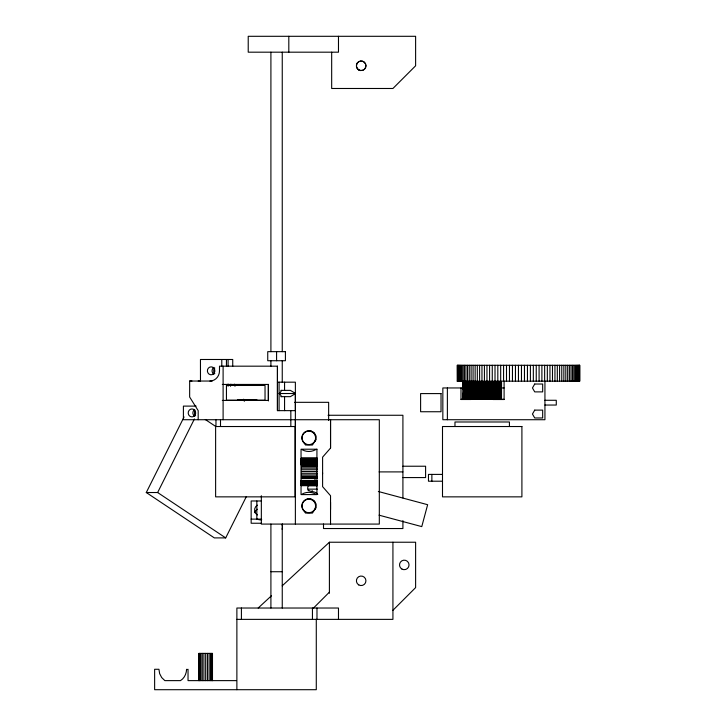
<?xml version="1.0" encoding="UTF-8"?>
<svg xmlns="http://www.w3.org/2000/svg" width="726" height="726" viewBox="0 0 726 726"><rect width="100%" height="100%" fill="white"/><g stroke="black" fill="none" stroke-linecap="round" stroke-linejoin="round"><path stroke-width="1.09" d="M191.954 381.023L189.667 381.023L189.649 397.022L198.18 410.644L198.18 419.719M215.967 426.525L215.967 419.719M220.504 426.525L220.504 419.719M221.784 366.176L221.784 359.488M223.109 366.176L223.109 419.719M226.439 366.176L226.439 359.488M277.441 382.175L295.373 382.175L295.373 410.644L277.441 410.644L277.441 366.176L219.497 366.176L219.497 370.832A10.209 9.592 90 0 1 209.905 381.041M279.083 410.644L279.083 382.175M284.565 390.37L284.565 382.175M290.836 426.525L290.836 410.644M295.373 419.719L295.373 426.525L215.622 426.525L215.622 496.856L295.028 496.856L295.028 426.525M322.598 473.715L322.598 472.844M330.539 509.561L330.539 502.301M330.539 448.078L330.539 419.719L330.539 448.078L322.598 457.153L322.598 486.647L330.539 495.722L330.539 524.081M500.677 381.168L500.677 365.287M503.572 381.168L503.572 365.287M506.503 381.168L506.503 365.287M509.47 381.168L509.47 365.287M512.456 381.168L512.456 365.287M515.451 381.168L515.451 365.287M518.455 381.168L518.455 365.287M521.468 381.168L521.468 365.287M524.462 381.168L524.462 365.287M527.448 381.168L527.448 365.287M530.407 381.168L530.407 365.287M533.338 381.168L533.338 365.287M536.242 381.168L536.242 365.287M186.591 669.735L188.034 669.281L188.034 680.625L236.304 680.625M463.025 388.101L462.97 394.654M230.487 386.259L230.895 384.181M315.175 441.444A7.151 7.151 0 0 0 308.986 430.727A7.151 7.151 0 0 0 302.796 441.444L305.537 445.02L312.434 445.02L315.892 439.72M315.892 504.08C314.803 499.688 309.294 497.41 305.41 499.742A7.142 7.142 0 0 0 302.796 509.507L305.537 513.082L312.434 513.082L315.892 507.783M246.35 496.593L225.695 537.902L214.351 537.902L146.289 492.527L184.068 416.96M146.289 492.527L157.633 492.527L194.405 418.975M281.615 390.37L279.637 393.519L281.615 396.659M313.523 608.025L329.404 592.144M392.929 610.294L415.617 587.606L415.617 542.231L329.404 542.231L282.196 585.837M258.184 608.025L271.433 595.783M295.373 393.692L290.364 396.659L280.871 396.659M317.298 485.748L308.223 485.748C305.21 493.925 314.812 489.351 317.743 494.497M308.223 490.613L308.677 490.594M457.199 381.168L579.711 381.168L579.711 365.287L457.199 365.287L457.271 381.168M198.189 381.041L212.183 381.041M462.97 382.284L501.539 382.284L501.539 399.3M222.319 384.444L268.366 384.444L268.366 400.434L222.319 400.434M237.629 385.007L256.886 385.007M226.467 385.461L265.035 385.461L265.035 400.207L226.467 400.207M463.878 387.956L442.842 387.956L442.842 419.719L544.936 419.719L544.936 381.15M501.212 387.956L504.098 387.956M280.871 390.37L290.364 390.37L295.373 393.338L295.373 524.081M278.947 393.519L295.373 393.519M460.992 399.3L504.098 399.3M470.938 399.5L460.992 399.5L460.992 387.956M493.045 399.518L504.098 399.518L504.098 381.15M237.629 399.754L256.886 399.754M544.936 400.28L556.279 400.28L556.279 405.044L544.936 405.044M294.611 402.322L328.642 402.322L328.642 420.472M196.102 406.106L183.406 406.106L183.406 419.719L379.317 419.719L379.317 524.081L261.342 524.081L261.342 495.722M328.043 415.263L402.912 415.263L402.912 497.954M317.153 458.251L301.272 458.206L317.153 458.17L317.153 465.094M301.272 458.46L317.153 458.46M301.272 458.65L317.153 458.65M301.272 458.896L317.153 458.896M301.272 459.141L317.153 459.141M317.153 459.395L301.272 459.395L317.153 459.549M301.272 459.594L317.153 459.649M301.272 459.812L317.153 459.812M301.272 459.876L317.153 459.876M301.272 460.13L317.153 460.13M301.272 460.348L317.153 460.348M301.272 460.593L317.153 460.593M301.272 460.838L317.153 460.838M301.272 461.101L317.153 461.101M301.272 461.418L317.153 461.418M301.272 461.709L317.153 461.709M301.272 461.936L317.153 461.917M301.272 462.099L317.153 461.972M301.272 462.29L317.153 462.29M301.272 462.526L317.153 462.526M301.272 462.761L317.153 462.761M301.272 462.943L317.153 462.943M301.272 463.143L317.153 463.143M301.272 463.37L317.153 463.37M301.272 463.605L317.153 463.605M301.272 463.932L317.153 463.932M301.272 464.259L317.153 464.259M301.272 464.567L317.153 464.567M300.818 464.713L317.362 464.713M301.272 464.849L317.298 464.939M301.417 465.62L317.298 465.62M402.912 466.228L425.599 466.228L425.599 477.572L402.912 477.572M301.417 466.7L317.298 466.7M301.417 468.116L317.298 468.116M301.417 469.749L317.298 469.749M301.417 471.519L317.298 471.519M379.09 471.9L402.912 471.9M301.417 473.279L317.298 473.279M442.08 474.405L428.467 474.405L428.467 481.211L442.08 481.211M301.417 474.922L317.298 474.922M301.417 476.329L317.298 476.329M301.417 477.409L317.298 477.409M301.417 478.089L317.298 478.089M301.417 478.325L317.298 478.325M301.272 480.43L314.884 480.43M300.818 480.594L315.157 480.594M301.272 480.857L314.884 480.857M301.272 481.039L317.153 481.039M301.272 481.274L317.298 481.211M301.272 481.51L317.153 481.51M301.272 481.71L317.153 481.71M301.272 481.882L317.153 481.828M301.272 481.964L317.153 482.091M301.272 482.382L317.153 482.382M301.272 482.699L317.153 482.699M301.272 482.962L317.153 482.962M301.272 483.207L317.153 483.207M301.272 483.452L317.153 483.452M301.272 483.67L317.153 483.67M301.272 483.924L317.153 483.988M301.272 484.124L317.153 484.206M301.272 484.26L317.153 484.26M301.272 484.405L317.153 484.369M301.272 484.659L317.153 484.659M301.272 484.904L317.153 484.904M301.272 485.149L317.153 485.149M301.272 485.34L317.153 485.395M301.045 485.512L317.153 485.549M301.272 485.63L309.212 485.594M308.223 489.152L317.298 489.152M261.369 500.976L251.16 500.976L251.16 523.246L261.369 523.246M251.16 519.126L261.369 519.126M281.924 524.916L282.468 524.916M281.924 529.027L282.468 529.027L282.468 524.208M270.907 571.725L282.251 571.725M236.876 619.369L392.929 619.369L392.929 542.231M189.667 381.023L200.485 381.041L200.458 359.488L232.737 359.488L232.737 366.294M378.337 491.493L427.641 504.706L421.77 526.613L379.036 515.17M310.9 430.99L314.04 432.814L315.892 436.017M205.313 419.528L215.577 426.362M157.633 492.527L225.695 537.902M243.691 399.2L244.344 401.278M234.58 384.181L234.988 386.259M186.573 669.281C186.5 673.728 184.34 678.265 180.484 680.625L164.847 680.625L161.68 677.549L159.638 673.637L158.94 669.281L154.629 669.281L154.629 689.7L316.282 689.7L316.282 619.369M579.638 365.287L579.638 381.168M579.421 365.287L579.421 381.168M579.049 365.287L579.049 381.168M578.54 365.287L578.54 381.168M577.878 365.287L577.878 381.168M577.079 365.287L577.079 381.168M576.135 365.287L576.135 381.168M575.046 365.287L575.046 381.168M573.83 365.287L573.83 381.168M572.478 365.287L572.478 381.168M570.999 365.287L570.999 381.168M569.393 365.287L569.393 381.168M567.659 365.287L567.659 381.168M565.808 365.287L565.808 381.168M563.848 365.287L563.848 381.168M561.77 365.287L561.77 381.168M559.592 365.287L559.592 381.168M557.314 365.287L557.314 381.168M554.945 365.287L554.945 381.168M552.486 365.287L552.486 381.168M549.954 365.287L549.954 381.168M547.331 365.287L547.331 381.168M544.645 365.287L544.645 381.168M541.895 365.287L541.895 381.168M539.091 365.287L539.091 381.168M509.425 426.525L509.425 421.988L454.975 421.988L454.975 426.525M501.448 382.284L501.448 399.3M501.33 382.284L501.33 399.3M501.167 382.284L501.167 399.3M500.967 382.284L500.967 399.3M500.713 382.284L500.713 399.3M500.414 382.284L500.414 399.3M500.078 382.284L500.078 399.3M499.688 382.284L499.688 399.3M499.261 382.284L499.261 399.3M498.798 382.284L498.798 399.3M498.29 382.284L498.29 399.3M497.818 365.287L497.818 381.168M497.746 382.284L497.746 399.3M497.165 382.284L497.165 399.3M496.548 382.284L496.548 399.3M495.894 382.284L495.894 399.3M495.205 382.284L495.205 399.3M495.014 365.287L495.014 381.168M494.488 382.284L494.488 399.3M493.744 382.284L493.744 399.3M492.972 382.284L492.972 399.3M492.264 365.287L492.264 381.168M492.174 382.284L492.174 399.3M491.348 382.284L491.348 399.3M490.504 382.284L490.504 399.3M489.578 365.287L489.578 381.168M489.633 382.284L489.633 399.3M488.752 382.284L488.752 399.3M487.854 382.284L487.854 399.3M486.964 365.287L486.964 381.168M486.946 382.284L486.946 399.3M486.021 382.284L486.021 399.3M485.086 382.284L485.086 399.3M484.423 365.287L484.423 381.168M484.151 382.284L484.151 399.3M483.207 382.284L483.207 399.3M482.255 382.284L482.255 399.3M481.964 365.287L481.964 381.168M481.311 382.284L481.311 399.3M480.367 382.284L480.367 399.3M479.596 365.287L479.596 381.168M479.423 382.284L479.423 399.3M478.498 382.284L478.498 399.3M477.572 382.284L477.572 399.3M477.318 365.287L477.318 381.168M476.655 382.284L476.655 399.3M475.757 382.284L475.757 399.3M475.14 365.287L475.14 381.168M474.877 382.284L474.877 399.3M474.014 382.284L474.014 399.3M473.071 365.287L473.071 381.168M473.17 382.284L473.17 399.3M472.345 382.284L472.345 399.3M471.546 382.284L471.546 399.3M471.101 365.287L471.101 381.168M470.766 382.284L470.766 399.3M470.021 382.284L470.021 399.3M469.305 382.284L469.305 399.3M469.259 365.287L469.259 381.168M468.624 382.284L468.624 399.3M467.971 382.284L467.971 399.3M467.526 365.287L467.526 381.168M467.353 382.284L467.353 399.3M466.764 382.284L466.764 399.3M466.219 382.284L466.219 399.3M465.92 365.287L465.92 381.168M465.72 382.284L465.72 399.3M465.248 382.284L465.248 399.3M464.822 382.284L464.822 399.3M464.431 365.287L464.431 381.168M464.44 382.284L464.44 399.3M464.105 382.284L464.105 399.3M463.805 382.284L463.805 399.3M463.551 382.284L463.551 399.3M463.342 382.284L463.342 399.3M463.079 365.287L463.079 381.168M463.179 382.284L463.179 389.472M463.179 393.02L463.179 399.3M463.07 382.284L463.07 388.492M463.07 394L462.97 399.3M461.863 365.287L461.863 381.168M460.783 365.287L460.783 381.168M459.839 365.287L459.839 381.168M459.041 365.287L459.041 381.168M458.378 365.287L458.378 381.168M457.861 365.287L457.861 381.168M457.498 365.287L457.498 381.168M447.379 387.956L447.379 419.719M431.87 474.405L431.87 481.211M402.912 520.615L402.912 528.537L323.506 528.537L323.506 524.009M338.479 36.3L338.479 52.181L248.219 52.181L248.219 36.3L415.617 36.3L415.617 65.794L392.929 88.481L331.673 88.481L331.673 52.181M338.479 619.369L338.479 608.025L236.876 608.025L236.876 689.7M329.404 542.231L329.404 593.278M317.153 480.657L317.153 485.594M316.981 608.025L316.981 619.369M315.03 477.808L315.03 481.211M312.443 608.025L312.443 619.369M312.216 490.604L312.216 491.166M288.812 36.3L288.812 52.181M284.565 396.659L284.565 410.644M282.251 52.181L282.251 351.656M282.251 360.731L282.251 382.284M282.251 524.081L282.251 608.025M277.441 366.176L277.441 410.644M276.579 351.656L276.579 360.731M270.907 52.181L270.907 351.656M270.907 360.731L270.907 366.403M270.907 524.081L270.907 608.025M268.366 384.381L268.366 400.943M256.832 500.976L256.832 519.126M241.413 608.025L241.413 619.369M228.082 359.488L228.082 366.176M228.082 384.027L228.082 386.259M226.439 384.444L226.439 400.434M212.482 680.625L212.482 653.4L198.87 653.4L198.87 680.625M212.246 653.4L212.246 680.625M211.565 653.4L211.565 680.625M210.486 653.4L210.486 680.625M209.079 653.4L209.079 680.625M207.436 653.4L207.436 680.625M205.676 653.4L205.676 680.625M203.915 653.4L203.915 680.625M202.273 653.4L202.273 680.625M200.866 653.4L200.866 680.625M199.777 653.4L199.777 680.625M199.096 653.4L199.096 680.625M257.403 514.97A5.672 5.672 0 0 1 257.403 505.142M214.787 373.636A3.966 3.73 -90 0 1 214.787 368.018M195.593 415.717A3.966 3.73 -90 0 1 195.004 410.925M194.722 416.352A3.966 3.73 -90 0 1 194.722 409.473M213.907 374.262A3.966 3.73 -90 0 1 213.907 367.392M307.134 499.025A7.142 7.142 0 0 1 315.175 509.507M261.705 519.644A5.672 5.672 0 0 1 257.403 519.081M254.753 512.701A5.672 5.672 0 0 1 257.403 509.253M302.043 494.143A13.612 13.612 0 0 1 315.656 494.143M315.656 449.657A13.612 13.612 0 0 1 302.043 449.657M534.726 384.027L532.457 387.956L534.726 391.886L542.667 391.886L542.667 384.027L534.726 384.027M534.726 410.117L532.457 414.047L534.726 417.976L542.667 417.976L542.667 410.117L534.726 410.117M285.418 351.656L267.74 351.656L267.74 360.731L285.418 360.731L285.418 351.656M441.027 393.592L420.608 393.592L420.608 411.742L441.027 411.742L441.027 393.592M521.903 426.525L442.497 426.525L442.497 496.856L521.903 496.856L521.903 426.525M316.926 449.212L301.045 449.212L301.045 494.587L316.926 494.587L316.926 449.212M195.167 414.9A3.966 3.73 -90 0 0 191.936 408.947A3.966 3.73 -90 0 0 188.706 414.9A3.966 3.73 -90 0 0 195.167 414.9M214.351 372.81A3.966 3.73 -90 0 0 211.121 366.857A3.966 3.73 -90 0 0 207.89 372.81A3.966 3.73 -90 0 0 214.351 372.81M305.446 511.83A6.806 6.806 0 0 0 315.656 505.931A6.806 6.806 0 0 0 305.446 500.032A6.806 6.806 0 0 0 305.446 511.83M305.446 443.767A6.806 6.806 0 0 0 315.656 437.869A6.806 6.806 0 0 0 305.446 431.97A6.806 6.806 0 0 0 305.446 443.767M358.789 584.929A4.764 4.764 0 0 0 365.931 580.8A4.764 4.764 0 0 0 358.789 576.671A4.764 4.764 0 0 0 358.789 584.929M401.895 569.048A4.764 4.764 0 0 0 409.037 564.919A4.764 4.764 0 0 0 401.895 560.79A4.764 4.764 0 0 0 401.895 569.048M358.789 69.923A4.764 4.764 0 0 0 365.931 65.794A4.764 4.764 0 0 0 358.789 61.665A4.764 4.764 0 0 0 358.789 69.923A4.764 4.764 0 0 0 365.931 65.794A4.764 4.764 0 0 0 358.789 61.665A4.764 4.764 0 0 0 358.789 69.923"/></g></svg>
